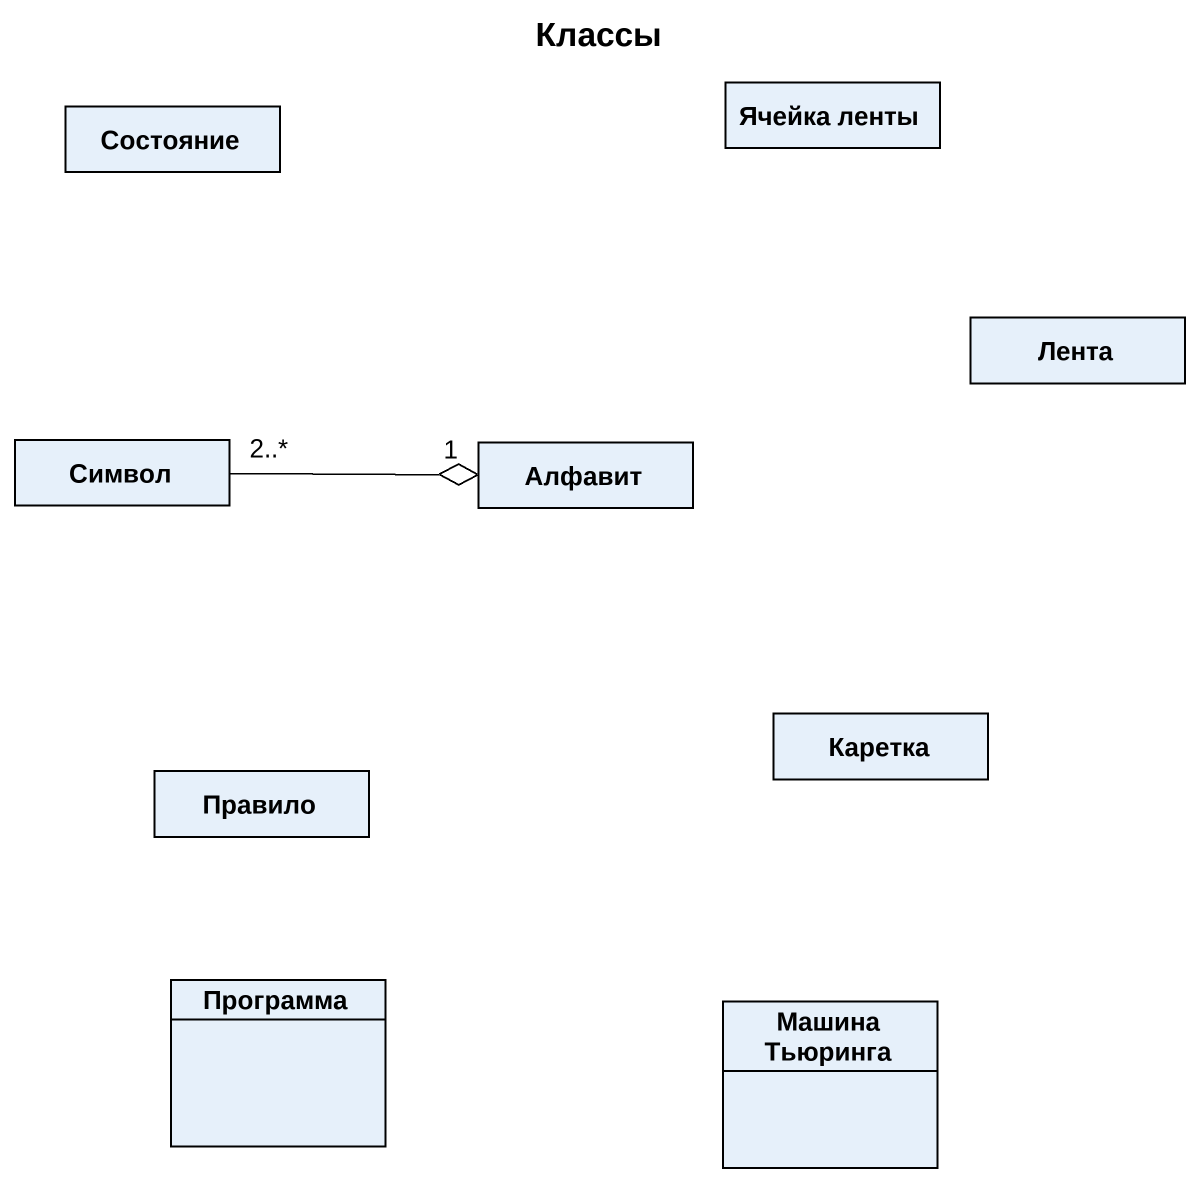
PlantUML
@startuml
title Классы
hide circle
hide empty members
class "Ячейка ленты" as Ячейка_ленты
class Состояние
class Лента
class Символ
class Алфавит
class Каретка
class Правило
class Программа
class "Машина Тьюринга" as Машина_Тьюринга
Символ "2..*" -right-o "1" Алфавит
@enduml
